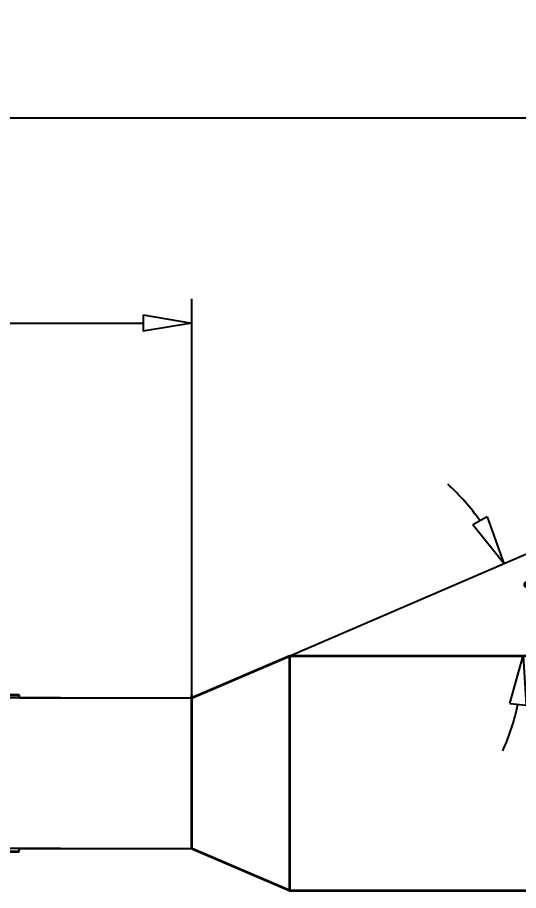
# Model space of a CAD drawing. Header units: millimetres. Extents: x -63 to 87, y -6 to 39.
# Drawn here: x -13.92 to 11.7, y -6 to 38.62 of the extents above; entities that cross this region are included whole.
import ezdxf

# ---------------------------------------------------------------- set-up
doc = ezdxf.new("R2010")
doc.units = ezdxf.units.MM
doc.layers.add('标注', color=3, linetype='Continuous')
doc.layers.add('轮廓', color=4, linetype='Continuous', lineweight=35)
doc.styles.add('工程字', font='gbenor.shx', dxfattribs={"bigfont": 'gbcbig.shx'})
doc.dimstyles.new('ZQH', dxfattribs={"dimtxt": 3, "dimasz": 2.5, "dimexe": 1.25, "dimexo": 0, "dimgap": 0.5, "dimtad": 1, "dimdec": 3, "dimdsep": 46, "dimtxsty": '工程字', "dimblk": 'CLOSEDBLANK', "dimcen": -0.8, "dimclrd": 3, "dimclre": 3, "dimclrt": 3, "dimadec": 1, "dimazin": 2, "dimtfac": 1, "dimtdec": 3, "dimtofl": 0, "dimtmove": 0, "dimatfit": 3, "dimldrblk": 'CLOSEDBLANK', "dimfxl": 1, "dimtolj": 1, "dimtzin": 0, "dimarcsym": 0})

# ---------------------------------------------------------------- blocks, each defined once
blk = doc.blocks.new('_ClosedBlank')
at = {"color": 0, "linetype": 'ByBlock', "lineweight": -2}
for p, q in [((-1, 0.167), (0, 0)), ((-1, 0.167), (-1, -0.167)), ((0, 0), (-1, -0.167))]:
    blk.add_line(p, q, dxfattribs=at)
blk = doc.blocks.new('*D3')
at = {"layer": 'Defpoints', "color": 0, "transparency": 16777216}
for p in [(-5, 23), (-45, 0), (-5, 0)]:
    blk.add_point(p, dxfattribs=at)
at = {"layer": '标注', "color": 3, "lineweight": -2, "transparency": 16777216}
for p, q in [((-45, 0), (-45, 24.25)), ((-5, 0), (-5, 24.25)), ((-42.5, 23), (-7.5, 23))]:
    blk.add_line(p, q, dxfattribs=at)
at = {"layer": '标注', "color": 3, "lineweight": -2, "transparency": 16777216, "xscale": 2.5, "yscale": 2.5, "zscale": 2.5, "rotation": 180}
blk.add_blockref('_ClosedBlank', (-45, 23), dxfattribs=at)
at = {"layer": '标注', "color": 3, "lineweight": -2, "transparency": 16777216, "xscale": 2.5, "yscale": 2.5, "zscale": 2.5}
blk.add_blockref('_ClosedBlank', (-5, 23), dxfattribs=at)
at = {"layer": '标注', "color": 3, "transparency": 16777216, "insert": (-25, 25.5), "char_height": 4, "attachment_point": 5, "style": '工程字'}
blk.add_mtext('\\A1;L1', dxfattribs=at)
blk = doc.blocks.new('*D4')
at = {"layer": 'Defpoints', "color": 0, "transparency": 16777216}
for p in [(75, 33.5), (-45, 0), (75, 0)]:
    blk.add_point(p, dxfattribs=at)
at = {"layer": '标注', "color": 3, "lineweight": -2, "transparency": 16777216}
for p, q in [((-45, 0), (-45, 34.75)), ((75, 0), (75, 34.75)), ((-42.5, 33.5), (72.5, 33.5))]:
    blk.add_line(p, q, dxfattribs=at)
at = {"layer": '标注', "color": 3, "lineweight": -2, "transparency": 16777216, "xscale": 2.5, "yscale": 2.5, "zscale": 2.5, "rotation": 180}
blk.add_blockref('_ClosedBlank', (-45, 33.5), dxfattribs=at)
at = {"layer": '标注', "color": 3, "lineweight": -2, "transparency": 16777216, "xscale": 2.5, "yscale": 2.5, "zscale": 2.5}
blk.add_blockref('_ClosedBlank', (75, 33.5), dxfattribs=at)
at = {"layer": '标注', "color": 3, "transparency": 16777216, "insert": (15, 36), "char_height": 4, "attachment_point": 5, "style": '工程字'}
blk.add_mtext('\\A1;L', dxfattribs=at)
blk = doc.blocks.new('*D9')
at = {"color": 3, "lineweight": -2, "transparency": 16777216}
blk.add_line((0, 6), (12.103, 11.216), dxfattribs=at)
for start, end in [(35.3443, 47.3737), (335.9412, 347.9706)]:
    blk.add_arc((0, 6), 11.929, start, end, dxfattribs=at)
at = {"layer": 'Defpoints', "color": 0, "transparency": 16777216}
for p in [(11.82, 7.613), (0, 6), (0, 6), (73.919, 6), (-5, 3.845)]:
    blk.add_point(p, dxfattribs=at)
at = {"color": 3, "lineweight": -2, "transparency": 16777216, "xscale": 2.5, "yscale": 2.5, "zscale": 2.5}
for p, rotation in [((10.955, 10.721), 299.3295908437502), ((11.929, 6), 83.98531065796173)]:
    blk.add_blockref('_ClosedBlank', p, dxfattribs=dict(at, rotation=rotation))
at = {"color": 3, "transparency": 16777216, "insert": (14.132, 8.916), "char_height": 4, "attachment_point": 5, "rotation": 281.6575, "style": '工程字'}
blk.add_mtext('\\A1;A', dxfattribs=at)
blk = doc.blocks.new('*D10')
at = {"color": 3, "lineweight": -2, "transparency": 16777216}
for p, q in [((-11.718, 3.845), (-48.748, 3.845)), ((-47.498, 1.345), (-47.498, -1.345)), ((-11.718, -3.845), (-48.748, -3.845))]:
    blk.add_line(p, q, dxfattribs=at)
at = {"layer": 'Defpoints', "color": 0, "transparency": 16777216}
for p in [(-11.718, 3.845), (-47.498, -3.845), (-11.718, -3.845)]:
    blk.add_point(p, dxfattribs=at)
at = {"color": 3, "lineweight": -2, "transparency": 16777216, "xscale": 2.5, "yscale": 2.5, "zscale": 2.5}
for p, rotation in [((-47.498, 3.845), 90), ((-47.498, -3.845), 270)]:
    blk.add_blockref('_ClosedBlank', p, dxfattribs=dict(at, rotation=rotation))
at = {"color": 3, "transparency": 16777216, "insert": (-49.998, 0), "char_height": 4, "attachment_point": 5, "rotation": 90, "style": '工程字'}
blk.add_mtext('\\A1;d1', dxfattribs=at)

msp = doc.modelspace()

# ---------------------------------------------------------------- linework, layer by layer
at = {"color": 4}
for p, q in [((-13.8371, 4), (-13.8371, 3.8451)), ((-13.8371, 3.8451), (-5, 3.8451)), ((-13.8371, -4), (-13.8371, -3.8451)), ((-13.8371, -3.8451), (-5, -3.8451))]:
    msp.add_line(p, q, dxfattribs=at)
at = {"layer": '轮廓', "color": 4, "lineweight": 35}
for p, q in [((-5, 3.8451), (0, 6)), ((0, -6), (0, 6)), ((0, 6), (73.9192, 6)), ((-21.0074, 4), (-13.8371, 4)), ((-5, -3.8451), (-5, 4)), ((-16.135, -4), (-13.8371, -4)), ((-5, -3.8451), (0, -6)), ((0, -6), (73.9192, -6))]:
    msp.add_line(p, q, dxfattribs=at)

# ---------------------------------------------------------------- dimensions: what is measured, and where the dimension line sits
dim = msp.add_angular_dim_2l(base=(11.8198, 7.6131), line1=((0, 6), (73.9192, 6)), line2=((-5, 3.8451), (0, 6)), text='A', dimstyle='ZQH', override={"dimtxt": 4})
dim.commit()
dim.dimension.update_dxf_attribs({"geometry": '*D9', "text_midpoint": (14.1317, 8.9156)})
dim = msp.add_linear_dim(base=(-47.4984, -3.8451), p1=(-11.7182, 3.8451), p2=(-11.7182, -3.8451), angle=90, text='d1', dimstyle='ZQH', override={"dimtxt": 4})
dim.commit()
dim.dimension.update_dxf_attribs({"geometry": '*D10', "text_midpoint": (-49.9984, 0)})
at = {"layer": '标注', "color": 3}
for base, p2, text, picture, middle in [((75, 33.5), (75, 0), 'L', '*D4', (15, 33.5)), ((-5, 23), (-5, 0), 'L1', '*D3', (-25, 23))]:
    dim = msp.add_linear_dim(base=base, p1=(-45, 0), p2=p2, angle=180, text=text, dimstyle='ZQH', override={"dimtxt": 4}, dxfattribs=at)
    dim.commit()
    dim.dimension.update_dxf_attribs({"geometry": picture, "text_midpoint": middle, "dimtype": 160})

doc.saveas('drawing.dxf')
